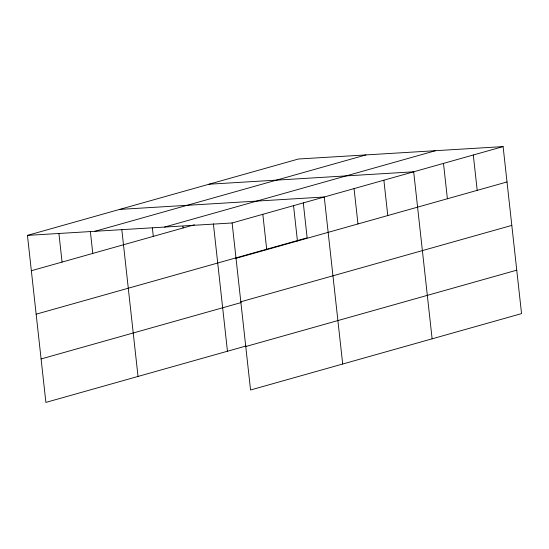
<?xml version="1.0" encoding="UTF-8"?>
<svg xmlns="http://www.w3.org/2000/svg" width="549" height="549" viewBox="0 0 549 549"><rect width="100%" height="100%" fill="white"/><g stroke="black" fill="none" stroke-linecap="round" stroke-linejoin="round"><path stroke-width="0.82" d="M245.986 346.014L45.89 402.403L27.45 235.384L298.443 159.011L503.11 146.597L521.55 313.616L250.557 389.989L232.117 222.969L503.11 146.597M94.991 231.287L365.984 154.914M164.576 227.066L435.57 150.694M31.355 270.732L194.387 224.788M36.152 314.186L307.145 237.813L303.288 202.883M236.022 258.318L507.015 181.952M240.819 301.772L511.812 225.399M41.093 358.95L241.189 302.561M245.76 346.536L516.753 270.17M209.018 184.217L413.685 171.803L432.125 338.822M119.586 209.416L324.253 197.002L342.693 364.021M27.45 235.384L232.117 222.969M473.3 154.996L477.205 190.352M443.489 163.403L447.394 198.752M383.875 180.202L387.779 215.551M354.064 188.602L357.969 223.951M293.543 205.655L297.441 241.011M262.827 214.309L266.732 249.665M213.389 223.827L227.458 351.236M182.927 226.284L183.112 227.965M152.368 227.952L153.301 236.365M121.816 229.619L138.025 376.436M90.365 231.541L92.781 253.425M58.908 233.462L62.064 262.079"/></g></svg>
